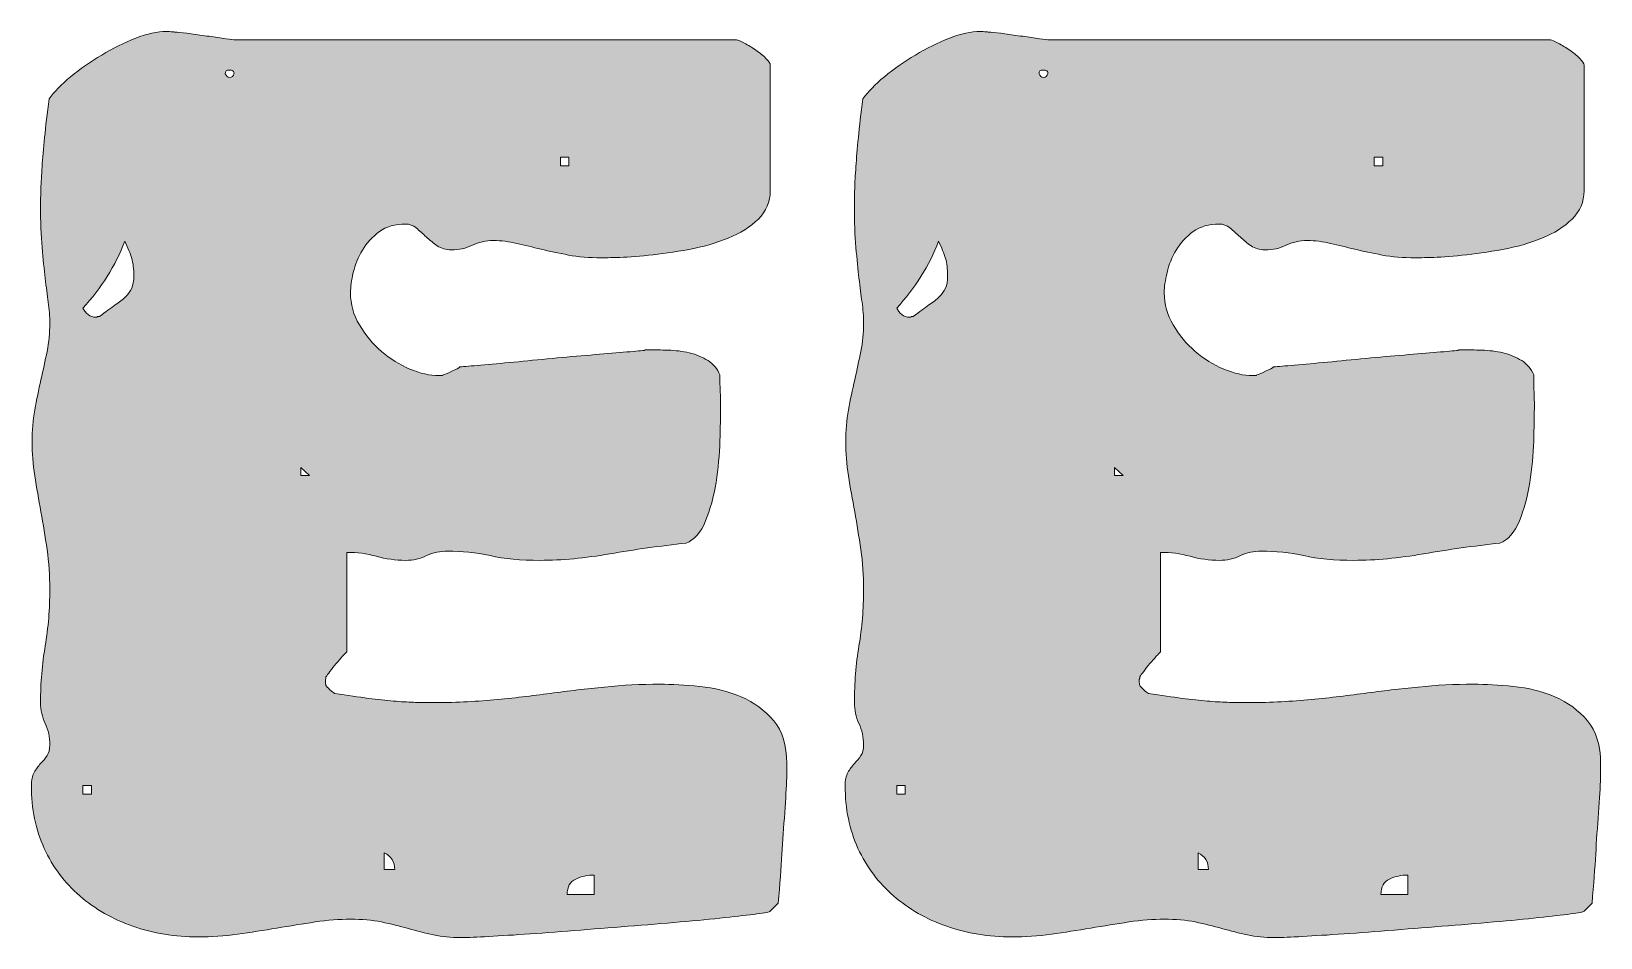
# Model space of a CAD drawing. Header units: inches. Extents: x 211 to 865, y -923 to -143.
# Drawn here: x 678.7 to 802.2, y -622.3 to -551 of the extents above; entities that cross this region are included whole.
import ezdxf

# ---------------------------------------------------------------- set-up
doc = ezdxf.new("R2010")
doc.units = ezdxf.units.IN
doc.header["$MEASUREMENT"] = 0
doc.layers.add('Layer 1', color=7, linetype='Continuous')

# ---------------------------------------------------------------- blocks, each defined once
blk = doc.blocks.new('block 5')
at = {"layer": 'Layer 1', "true_color": 0x040404}
h = blk.add_hatch(color=18, dxfattribs=at)
h.dxf.hatch_style = 2
edge = h.paths.add_edge_path()
edge.add_spline(control_points=[(680.14, -556.32), (680.53, -555.77), (681.09, -555.19), (681.83, -554.58), (682.57, -553.97), (683.38, -553.4), (684.27, -552.87), (685.15, -552.34), (686.05, -551.89), (686.95, -551.54), (687.85, -551.18), (688.65, -551.01), (689.36, -551.01), (689.43, -551.01), (689.55, -551.02), (689.73, -551.03), (689.9, -551.05), (690.01, -551.06), (690.04, -551.06), (690.23, -551.06), (690.55, -551.09), (690.98, -551.15), (691.42, -551.22), (691.87, -551.28), (692.36, -551.35), (692.84, -551.41), (693.3, -551.47), (693.73, -551.54), (694.17, -551.6), (694.48, -551.65), (694.67, -551.68), (694.67, -551.68), (734.22, -551.68), (734.22, -551.68), (734.35, -551.68), (734.56, -551.76), (734.85, -551.93), (735.14, -552.09), (735.44, -552.27), (735.74, -552.48), (736.05, -552.69), (736.32, -552.91), (736.54, -553.13), (736.77, -553.36), (736.88, -553.54), (736.88, -553.66), (736.88, -553.66), (736.88, -563.56), (736.88, -563.56), (736.88, -564.43), (736.57, -565.17), (735.94, -565.78), (735.31, -566.4), (734.52, -566.89), (733.57, -567.28), (732.62, -567.67), (731.58, -567.97), (730.46, -568.17), (729.33, -568.38), (728.28, -568.54), (727.29, -568.63), (726.31, -568.73), (725.48, -568.79), (724.78, -568.8), (724.09, -568.82), (723.7, -568.83), (723.6, -568.83), (722.64, -568.83), (721.76, -568.75), (720.99, -568.61), (720.22, -568.46), (719.5, -568.31), (718.84, -568.15), (718.18, -567.99), (717.55, -567.84), (716.94, -567.69), (716.32, -567.55), (715.71, -567.47), (715.1, -567.47), (714.49, -567.47), (713.93, -567.59), (713.44, -567.84), (712.94, -568.08), (712.38, -568.2), (711.77, -568.2), (711.35, -568.2), (710.99, -568.09), (710.68, -567.88), (710.38, -567.68), (710.09, -567.44), (709.81, -567.18), (709.54, -566.93), (709.27, -566.69), (709.02, -566.48), (708.76, -566.27), (708.48, -566.17), (708.2, -566.17), (707.36, -566.17), (706.67, -566.37), (706.12, -566.77), (705.57, -567.18), (705.13, -567.66), (704.79, -568.22), (704.45, -568.79), (704.21, -569.37), (704.07, -569.99), (703.92, -570.6), (703.85, -571.13), (703.85, -571.58), (703.85, -572.48), (704.08, -573.33), (704.55, -574.11), (705.02, -574.9), (705.6, -575.6), (706.29, -576.19), (706.98, -576.79), (707.73, -577.25), (708.53, -577.59), (709.34, -577.93), (710.09, -578.1), (710.8, -578.1), (710.87, -578.1), (710.94, -578.1), (711.02, -578.1), (711.1, -578.1), (711.14, -578.08), (711.14, -578.05), (711.24, -578.02), (711.46, -577.92), (711.82, -577.76), (712.17, -577.6), (712.38, -577.49), (712.45, -577.42), (712.8, -577.39), (713.35, -577.34), (714.11, -577.28), (714.87, -577.21), (715.73, -577.13), (716.7, -577.04), (717.66, -576.94), (718.67, -576.84), (719.71, -576.75), (720.76, -576.65), (721.76, -576.56), (722.73, -576.48), (723.7, -576.4), (724.56, -576.33), (725.31, -576.26), (726.07, -576.2), (726.63, -576.15), (726.98, -576.12), (726.98, -576.09), (727.02, -576.07), (727.1, -576.07), (727.18, -576.07), (727.25, -576.07), (727.32, -576.07), (727.77, -576.07), (728.28, -576.08), (728.84, -576.1), (729.4, -576.11), (729.96, -576.18), (730.51, -576.31), (731.05, -576.44), (731.54, -576.64), (731.98, -576.92), (732.41, -577.19), (732.73, -577.57), (732.92, -578.05), (732.92, -578.15), (732.92, -578.32), (732.92, -578.58), (732.92, -578.84), (732.93, -579.11), (732.94, -579.4), (732.96, -579.69), (732.97, -579.96), (732.97, -580.2), (732.97, -580.44), (732.97, -580.61), (732.97, -580.71), (732.97, -581.32), (732.95, -582.16), (732.92, -583.24), (732.89, -584.32), (732.78, -585.41), (732.61, -586.52), (732.43, -587.64), (732.15, -588.64), (731.79, -589.54), (731.41, -590.45), (730.91, -591.03), (730.26, -591.28), (728.2, -591.51), (726.2, -591.79), (724.25, -592.13), (722.3, -592.46), (720.48, -592.64), (718.77, -592.64), (717.26, -592.64), (715.95, -592.51), (714.84, -592.27), (713.72, -592.03), (712.61, -591.91), (711.48, -591.91), (710.9, -591.91), (710.35, -592.03), (709.84, -592.27), (709.32, -592.51), (708.77, -592.64), (708.2, -592.64), (707.39, -592.64), (706.62, -592.53), (705.88, -592.32), (705.14, -592.11), (704.36, -592.01), (703.56, -592.01), (703.56, -592.01), (703.56, -599.83), (703.56, -599.83), (703.5, -599.89), (703.38, -600.01), (703.22, -600.19), (703.06, -600.37), (702.89, -600.56), (702.72, -600.77), (702.54, -600.98), (702.38, -601.18), (702.23, -601.38), (702.09, -601.57), (701.98, -601.71), (701.92, -601.81), (701.92, -601.81), (701.92, -601.95), (701.92, -601.95), (701.89, -601.99), (701.87, -602.05), (701.87, -602.15), (701.87, -602.18), (701.88, -602.24), (701.89, -602.32), (701.91, -602.4), (701.92, -602.45), (701.92, -602.49), (701.95, -602.55), (702.05, -602.66), (702.23, -602.82), (702.41, -602.99), (702.53, -603.08), (702.6, -603.11), (703.62, -603.27), (704.51, -603.4), (705.25, -603.5), (705.99, -603.6), (706.65, -603.67), (707.23, -603.72), (707.81, -603.76), (708.33, -603.8), (708.8, -603.81), (709.27, -603.83), (709.74, -603.84), (710.22, -603.84), (711.96, -603.84), (713.6, -603.76), (715.12, -603.62), (716.65, -603.48), (718.13, -603.31), (719.57, -603.11), (721, -602.92), (722.43, -602.75), (723.84, -602.61), (725.26, -602.46), (726.71, -602.39), (728.19, -602.39), (729.12, -602.39), (730.17, -602.44), (731.33, -602.56), (732.49, -602.67), (733.57, -602.94), (734.59, -603.38), (735.6, -603.81), (736.45, -604.44), (737.15, -605.26), (737.84, -606.08), (738.18, -607.2), (738.18, -608.62), (738.18, -608.62), (738.18, -609.73), (738.18, -609.73), (738.15, -610.47), (738.09, -611.39), (738.02, -612.5), (737.93, -613.62), (737.86, -614.7), (737.8, -615.77), (737.73, -616.83), (737.64, -618.12), (737.51, -619.63), (737.51, -619.63), (736.88, -620.26), (736.88, -620.26), (736.82, -620.32), (736.46, -620.39), (735.82, -620.47), (735.17, -620.55), (734.34, -620.65), (733.31, -620.76), (732.28, -620.88), (731.1, -620.99), (729.78, -621.1), (728.46, -621.21), (727.09, -621.33), (725.68, -621.44), (724.26, -621.55), (722.85, -621.66), (721.45, -621.78), (720.05, -621.89), (718.75, -621.99), (717.54, -622.07), (716.33, -622.15), (715.29, -622.21), (714.4, -622.26), (713.51, -622.31), (712.88, -622.33), (712.49, -622.33), (711.75, -622.33), (711.05, -622.26), (710.39, -622.12), (709.73, -621.97), (709.06, -621.8), (708.39, -621.61), (707.71, -621.42), (707.01, -621.25), (706.29, -621.1), (705.56, -620.96), (704.75, -620.88), (703.85, -620.88), (702.98, -620.88), (702.05, -620.96), (701.07, -621.1), (700.09, -621.25), (699.09, -621.41), (698.06, -621.58), (697.02, -621.76), (695.99, -621.92), (694.96, -622.07), (693.93, -622.21), (692.9, -622.28), (691.87, -622.28), (690.04, -622.28), (688.32, -622), (686.73, -621.44), (685.14, -620.88), (683.74, -620.08), (682.55, -619.05), (681.36, -618.02), (680.43, -616.77), (679.75, -615.31), (679.08, -613.84), (678.74, -612.19), (678.74, -610.36), (678.74, -609.94), (678.81, -609.6), (678.96, -609.34), (679.1, -609.08), (679.27, -608.85), (679.46, -608.64), (679.66, -608.43), (679.83, -608.23), (679.97, -608.01), (680.12, -607.81), (680.19, -607.52), (680.19, -607.17), (680.19, -606.56), (680.07, -605.99), (679.83, -605.48), (679.58, -604.96), (679.46, -604.42), (679.46, -603.84), (679.46, -602.29), (679.58, -600.8), (679.83, -599.37), (680.07, -597.94), (680.19, -596.45), (680.19, -594.9), (680.19, -593.84), (680.12, -592.8), (679.97, -591.79), (679.83, -590.77), (679.66, -589.79), (679.49, -588.82), (679.31, -587.85), (679.15, -586.91), (679, -585.99), (678.86, -585.08), (678.79, -584.18), (678.79, -583.31), (678.79, -582.44), (678.86, -581.61), (679, -580.8), (679.15, -580), (679.31, -579.21), (679.49, -578.44), (679.66, -577.66), (679.83, -576.92), (679.97, -576.19), (680.12, -575.47), (680.19, -574.73), (680.19, -573.99), (680.19, -573.45), (680.15, -572.89), (680.07, -572.33), (679.99, -571.77), (679.9, -571.14), (679.83, -570.44), (679.75, -569.75), (679.66, -568.94), (679.58, -568.01), (679.5, -567.07), (679.46, -565.98), (679.46, -564.72), (679.46, -564.34), (679.47, -563.89), (679.49, -563.39), (679.5, -562.9), (679.54, -562.32), (679.58, -561.65), (679.63, -561), (679.7, -560.23), (679.78, -559.36), (679.86, -558.49), (679.98, -557.48), (680.14, -556.32)], knot_values=[0, 0, 0, 0, 1, 1, 1, 2, 2, 2, 3, 3, 3, 4, 4, 4, 5, 5, 5, 6, 6, 6, 7, 7, 7, 8, 8, 8, 9, 9, 9, 10, 10, 10, 11, 11, 11, 12, 12, 12, 13, 13, 13, 14, 14, 14, 15, 15, 15, 16, 16, 16, 17, 17, 17, 18, 18, 18, 19, 19, 19, 20, 20, 20, 21, 21, 21, 22, 22, 22, 23, 23, 23, 24, 24, 24, 25, 25, 25, 26, 26, 26, 27, 27, 27, 28, 28, 28, 29, 29, 29, 30, 30, 30, 31, 31, 31, 32, 32, 32, 33, 33, 33, 34, 34, 34, 35, 35, 35, 36, 36, 36, 37, 37, 37, 38, 38, 38, 39, 39, 39, 40, 40, 40, 41, 41, 41, 42, 42, 42, 43, 43, 43, 44, 44, 44, 45, 45, 45, 46, 46, 46, 47, 47, 47, 48, 48, 48, 49, 49, 49, 50, 50, 50, 51, 51, 51, 52, 52, 52, 53, 53, 53, 54, 54, 54, 55, 55, 55, 56, 56, 56, 57, 57, 57, 58, 58, 58, 59, 59, 59, 60, 60, 60, 61, 61, 61, 62, 62, 62, 63, 63, 63, 64, 64, 64, 65, 65, 65, 66, 66, 66, 67, 67, 67, 68, 68, 68, 69, 69, 69, 70, 70, 70, 71, 71, 71, 72, 72, 72, 73, 73, 73, 74, 74, 74, 75, 75, 75, 76, 76, 76, 77, 77, 77, 78, 78, 78, 79, 79, 79, 80, 80, 80, 81, 81, 81, 82, 82, 82, 83, 83, 83, 84, 84, 84, 85, 85, 85, 86, 86, 86, 87, 87, 87, 88, 88, 88, 89, 89, 89, 90, 90, 90, 91, 91, 91, 92, 92, 92, 93, 93, 93, 94, 94, 94, 95, 95, 95, 96, 96, 96, 97, 97, 97, 98, 98, 98, 99, 99, 99, 100, 100, 100, 101, 101, 101, 102, 102, 102, 103, 103, 103, 104, 104, 104, 105, 105, 105, 106, 106, 106, 107, 107, 107, 108, 108, 108, 109, 109, 109, 110, 110, 110, 111, 111, 111, 112, 112, 112, 113, 113, 113, 114, 114, 114, 115, 115, 115, 116, 116, 116, 117, 117, 117, 118, 118, 118, 119, 119, 119, 120, 120, 120, 121, 121, 121, 122, 122, 122, 123, 123, 123, 124, 124, 124, 125, 125, 125, 126, 126, 126, 127, 127, 127, 128, 128, 128, 129, 129, 129, 130, 130, 130, 131, 131, 131, 132, 132, 132, 133, 133, 133, 134, 134, 134, 135, 135, 135, 136, 136, 136, 137, 137, 137, 138, 138, 138, 139, 139, 139, 140, 140, 140, 141, 141, 141, 142, 142, 142, 143, 143, 143, 144, 144, 144, 144], degree=3, periodic=1)
edge = h.paths.add_edge_path()
edge.add_spline(control_points=[(682.8, -572.79), (682.89, -572.98), (683.03, -573.15), (683.21, -573.29), (683.38, -573.44), (683.58, -573.51), (683.81, -573.51), (683.87, -573.51), (683.92, -573.49), (683.95, -573.46), (683.95, -573.46), (684.1, -573.46), (684.1, -573.46), (684.58, -573.08), (684.99, -572.77), (685.33, -572.54), (685.67, -572.32), (685.94, -572.1), (686.15, -571.89), (686.36, -571.68), (686.52, -571.46), (686.63, -571.22), (686.75, -570.98), (686.8, -570.65), (686.8, -570.23), (686.8, -569.71), (686.75, -569.26), (686.63, -568.87), (686.52, -568.49), (686.34, -568.04), (686.08, -567.52), (685.72, -568.49), (685.27, -569.41), (684.7, -570.3), (684.14, -571.18), (683.5, -572.01), (682.8, -572.79)], knot_values=[0, 0, 0, 0, 1, 1, 1, 2, 2, 2, 3, 3, 3, 4, 4, 4, 5, 5, 5, 6, 6, 6, 7, 7, 7, 8, 8, 8, 9, 9, 9, 10, 10, 10, 11, 11, 11, 12, 12, 12, 12], degree=3, periodic=1)
h.paths.add_polyline_path([(682.8, -611.03), (683.47, -611.03), (683.47, -610.36), (682.8, -610.36)])
edge = h.paths.add_edge_path()
edge.add_spline(control_points=[(694.67, -554.34), (694.71, -554.24), (694.68, -554.17), (694.6, -554.12), (694.52, -554.07), (694.43, -554.05), (694.34, -554.05), (694.08, -554.05), (693.97, -554.15), (694, -554.34), (694.06, -554.53), (694.18, -554.63), (694.34, -554.63), (694.53, -554.63), (694.64, -554.53), (694.67, -554.34)], knot_values=[0, 0, 0, 0, 1, 1, 1, 2, 2, 2, 3, 3, 3, 4, 4, 4, 5, 5, 5, 5], degree=3, periodic=1)
h.paths.add_polyline_path([(699.94, -585.34), (699.94, -585.97), (700.61, -585.97)])
edge = h.paths.add_edge_path()
edge.add_spline(control_points=[(707.33, -616.97), (707.33, -616.36), (707.05, -615.93), (706.51, -615.67), (706.51, -615.67), (706.51, -616.97), (706.51, -616.97), (706.51, -616.97), (707.33, -616.97), (707.33, -616.97)], knot_values=[0, 0, 0, 0, 1, 1, 1, 2, 2, 2, 3, 3, 3, 3], degree=3, periodic=1)
h.paths.add_polyline_path([(720.36, -560.91), (720.36, -561.58), (721.04, -561.58), (721.04, -560.91)])
edge = h.paths.add_edge_path()
edge.add_spline(control_points=[(723.02, -618.95), (723.02, -618.95), (723.02, -617.41), (723.02, -617.41), (722.51, -617.41), (722.02, -617.51), (721.57, -617.72), (721.12, -617.93), (720.9, -618.34), (720.9, -618.95), (720.9, -618.95), (723.02, -618.95), (723.02, -618.95)], knot_values=[0, 0, 0, 0, 1, 1, 1, 2, 2, 2, 3, 3, 3, 4, 4, 4, 4], degree=3, periodic=1)
h = blk.add_hatch(color=18, dxfattribs=at)
h.dxf.hatch_style = 2
edge = h.paths.add_edge_path()
edge.add_spline(control_points=[(744.17, -556.32), (744.56, -555.77), (745.12, -555.19), (745.86, -554.58), (746.6, -553.97), (747.41, -553.4), (748.3, -552.87), (749.18, -552.34), (750.08, -551.89), (750.98, -551.54), (751.88, -551.18), (752.69, -551.01), (753.39, -551.01), (753.46, -551.01), (753.58, -551.02), (753.76, -551.03), (753.93, -551.05), (754.04, -551.06), (754.07, -551.06), (754.26, -551.06), (754.58, -551.09), (755.01, -551.15), (755.45, -551.22), (755.9, -551.28), (756.39, -551.35), (756.87, -551.41), (757.33, -551.47), (757.76, -551.54), (758.2, -551.6), (758.51, -551.65), (758.71, -551.68), (758.71, -551.68), (798.26, -551.68), (798.26, -551.68), (798.38, -551.68), (798.59, -551.76), (798.88, -551.93), (799.17, -552.09), (799.47, -552.27), (799.78, -552.48), (800.08, -552.69), (800.35, -552.91), (800.57, -553.13), (800.8, -553.36), (800.91, -553.54), (800.91, -553.66), (800.91, -553.66), (800.91, -563.56), (800.91, -563.56), (800.91, -564.43), (800.6, -565.17), (799.97, -565.78), (799.34, -566.4), (798.55, -566.89), (797.6, -567.28), (796.65, -567.67), (795.61, -567.97), (794.49, -568.17), (793.36, -568.38), (792.31, -568.54), (791.33, -568.63), (790.34, -568.73), (789.51, -568.79), (788.81, -568.8), (788.12, -568.82), (787.73, -568.83), (787.63, -568.83), (786.67, -568.83), (785.8, -568.75), (785.02, -568.61), (784.25, -568.46), (783.53, -568.31), (782.87, -568.15), (782.21, -567.99), (781.58, -567.84), (780.97, -567.69), (780.36, -567.55), (779.74, -567.47), (779.13, -567.47), (778.52, -567.47), (777.96, -567.59), (777.47, -567.84), (776.97, -568.08), (776.41, -568.2), (775.8, -568.2), (775.38, -568.2), (775.02, -568.09), (774.71, -567.88), (774.41, -567.68), (774.12, -567.44), (773.84, -567.18), (773.57, -566.93), (773.31, -566.69), (773.05, -566.48), (772.79, -566.27), (772.52, -566.17), (772.23, -566.17), (771.39, -566.17), (770.7, -566.37), (770.15, -566.77), (769.6, -567.18), (769.16, -567.66), (768.82, -568.22), (768.48, -568.79), (768.24, -569.37), (768.1, -569.99), (767.95, -570.6), (767.88, -571.13), (767.88, -571.58), (767.88, -572.48), (768.11, -573.33), (768.58, -574.11), (769.05, -574.9), (769.63, -575.6), (770.32, -576.19), (771.01, -576.79), (771.76, -577.25), (772.56, -577.59), (773.37, -577.93), (774.13, -578.1), (774.83, -578.1), (774.9, -578.1), (774.97, -578.1), (775.05, -578.1), (775.13, -578.1), (775.17, -578.08), (775.17, -578.05), (775.27, -578.02), (775.49, -577.92), (775.85, -577.76), (776.2, -577.6), (776.41, -577.49), (776.48, -577.42), (776.83, -577.39), (777.38, -577.34), (778.14, -577.28), (778.9, -577.21), (779.76, -577.13), (780.73, -577.04), (781.69, -576.94), (782.7, -576.84), (783.74, -576.75), (784.79, -576.65), (785.8, -576.56), (786.76, -576.48), (787.73, -576.4), (788.59, -576.33), (789.34, -576.26), (790.1, -576.2), (790.66, -576.15), (791.01, -576.12), (791.01, -576.09), (791.05, -576.07), (791.13, -576.07), (791.21, -576.07), (791.28, -576.07), (791.35, -576.07), (791.8, -576.07), (792.31, -576.08), (792.87, -576.1), (793.43, -576.11), (793.99, -576.18), (794.54, -576.31), (795.08, -576.44), (795.57, -576.64), (796.01, -576.92), (796.44, -577.19), (796.76, -577.57), (796.95, -578.05), (796.95, -578.15), (796.95, -578.32), (796.95, -578.58), (796.95, -578.84), (796.96, -579.11), (796.98, -579.4), (796.99, -579.69), (797, -579.96), (797, -580.2), (797, -580.44), (797, -580.61), (797, -580.71), (797, -581.32), (796.98, -582.16), (796.95, -583.24), (796.92, -584.32), (796.81, -585.41), (796.64, -586.52), (796.46, -587.64), (796.19, -588.64), (795.82, -589.54), (795.45, -590.45), (794.94, -591.03), (794.29, -591.28), (792.23, -591.51), (790.23, -591.79), (788.28, -592.13), (786.33, -592.46), (784.51, -592.64), (782.8, -592.64), (781.29, -592.64), (779.98, -592.51), (778.87, -592.27), (777.76, -592.03), (776.64, -591.91), (775.51, -591.91), (774.93, -591.91), (774.38, -592.03), (773.87, -592.27), (773.35, -592.51), (772.81, -592.64), (772.23, -592.64), (771.42, -592.64), (770.65, -592.53), (769.91, -592.32), (769.17, -592.11), (768.4, -592.01), (767.59, -592.01), (767.59, -592.01), (767.59, -599.83), (767.59, -599.83), (767.53, -599.89), (767.41, -600.01), (767.25, -600.19), (767.09, -600.37), (766.92, -600.56), (766.75, -600.77), (766.57, -600.98), (766.41, -601.18), (766.26, -601.38), (766.12, -601.57), (766.01, -601.71), (765.95, -601.81), (765.95, -601.81), (765.95, -601.95), (765.95, -601.95), (765.92, -601.99), (765.9, -602.05), (765.9, -602.15), (765.9, -602.18), (765.91, -602.24), (765.93, -602.32), (765.94, -602.4), (765.95, -602.45), (765.95, -602.49), (765.98, -602.55), (766.09, -602.66), (766.26, -602.82), (766.44, -602.99), (766.56, -603.08), (766.63, -603.11), (767.66, -603.27), (768.54, -603.4), (769.28, -603.5), (770.02, -603.6), (770.68, -603.67), (771.26, -603.72), (771.84, -603.76), (772.36, -603.8), (772.83, -603.81), (773.3, -603.83), (773.77, -603.84), (774.25, -603.84), (775.99, -603.84), (777.63, -603.76), (779.16, -603.62), (780.68, -603.48), (782.17, -603.31), (783.6, -603.11), (785.03, -602.92), (786.46, -602.75), (787.87, -602.61), (789.29, -602.46), (790.74, -602.39), (792.22, -602.39), (793.15, -602.39), (794.2, -602.44), (795.36, -602.56), (796.52, -602.67), (797.6, -602.94), (798.62, -603.38), (799.63, -603.81), (800.48, -604.44), (801.18, -605.26), (801.87, -606.08), (802.21, -607.2), (802.21, -608.62), (802.21, -608.62), (802.21, -609.73), (802.21, -609.73), (802.18, -610.47), (802.13, -611.39), (802.05, -612.5), (801.96, -613.62), (801.89, -614.7), (801.83, -615.77), (801.76, -616.83), (801.67, -618.12), (801.54, -619.63), (801.54, -619.63), (800.91, -620.26), (800.91, -620.26), (800.85, -620.32), (800.49, -620.39), (799.85, -620.47), (799.2, -620.55), (798.37, -620.65), (797.34, -620.76), (796.31, -620.88), (795.13, -620.99), (793.81, -621.1), (792.49, -621.21), (791.12, -621.33), (789.71, -621.44), (788.29, -621.55), (786.88, -621.66), (785.48, -621.78), (784.08, -621.89), (782.78, -621.99), (781.57, -622.07), (780.36, -622.15), (779.32, -622.21), (778.43, -622.26), (777.55, -622.31), (776.91, -622.33), (776.52, -622.33), (775.78, -622.33), (775.08, -622.26), (774.42, -622.12), (773.76, -621.97), (773.1, -621.8), (772.42, -621.61), (771.74, -621.42), (771.04, -621.25), (770.32, -621.1), (769.59, -620.96), (768.78, -620.88), (767.88, -620.88), (767.01, -620.88), (766.09, -620.96), (765.1, -621.1), (764.12, -621.25), (763.12, -621.41), (762.09, -621.58), (761.05, -621.76), (760.03, -621.92), (759, -622.07), (757.96, -622.21), (756.93, -622.28), (755.9, -622.28), (754.07, -622.28), (752.36, -622), (750.76, -621.44), (749.17, -620.88), (747.77, -620.08), (746.58, -619.05), (745.39, -618.02), (744.46, -616.77), (743.78, -615.31), (743.11, -613.84), (742.77, -612.19), (742.77, -610.36), (742.77, -609.94), (742.84, -609.6), (742.99, -609.34), (743.13, -609.08), (743.3, -608.85), (743.5, -608.64), (743.69, -608.43), (743.86, -608.23), (744, -608.01), (744.15, -607.81), (744.22, -607.52), (744.22, -607.17), (744.22, -606.56), (744.1, -605.99), (743.86, -605.48), (743.62, -604.96), (743.5, -604.42), (743.5, -603.84), (743.5, -602.29), (743.62, -600.8), (743.86, -599.37), (744.1, -597.94), (744.22, -596.45), (744.22, -594.9), (744.22, -593.84), (744.15, -592.8), (744, -591.79), (743.86, -590.77), (743.7, -589.79), (743.52, -588.82), (743.34, -587.85), (743.18, -586.91), (743.03, -585.99), (742.89, -585.08), (742.82, -584.18), (742.82, -583.31), (742.82, -582.44), (742.89, -581.61), (743.03, -580.8), (743.18, -580), (743.34, -579.21), (743.52, -578.44), (743.7, -577.66), (743.86, -576.92), (744, -576.19), (744.15, -575.47), (744.22, -574.73), (744.22, -573.99), (744.22, -573.45), (744.18, -572.89), (744.1, -572.33), (744.02, -571.77), (743.94, -571.14), (743.86, -570.44), (743.78, -569.75), (743.7, -568.94), (743.62, -568.01), (743.53, -567.07), (743.5, -565.98), (743.5, -564.72), (743.5, -564.34), (743.5, -563.89), (743.52, -563.39), (743.53, -562.9), (743.57, -562.32), (743.62, -561.65), (743.66, -561), (743.73, -560.23), (743.81, -559.36), (743.89, -558.49), (744.01, -557.48), (744.17, -556.32)], knot_values=[0, 0, 0, 0, 1, 1, 1, 2, 2, 2, 3, 3, 3, 4, 4, 4, 5, 5, 5, 6, 6, 6, 7, 7, 7, 8, 8, 8, 9, 9, 9, 10, 10, 10, 11, 11, 11, 12, 12, 12, 13, 13, 13, 14, 14, 14, 15, 15, 15, 16, 16, 16, 17, 17, 17, 18, 18, 18, 19, 19, 19, 20, 20, 20, 21, 21, 21, 22, 22, 22, 23, 23, 23, 24, 24, 24, 25, 25, 25, 26, 26, 26, 27, 27, 27, 28, 28, 28, 29, 29, 29, 30, 30, 30, 31, 31, 31, 32, 32, 32, 33, 33, 33, 34, 34, 34, 35, 35, 35, 36, 36, 36, 37, 37, 37, 38, 38, 38, 39, 39, 39, 40, 40, 40, 41, 41, 41, 42, 42, 42, 43, 43, 43, 44, 44, 44, 45, 45, 45, 46, 46, 46, 47, 47, 47, 48, 48, 48, 49, 49, 49, 50, 50, 50, 51, 51, 51, 52, 52, 52, 53, 53, 53, 54, 54, 54, 55, 55, 55, 56, 56, 56, 57, 57, 57, 58, 58, 58, 59, 59, 59, 60, 60, 60, 61, 61, 61, 62, 62, 62, 63, 63, 63, 64, 64, 64, 65, 65, 65, 66, 66, 66, 67, 67, 67, 68, 68, 68, 69, 69, 69, 70, 70, 70, 71, 71, 71, 72, 72, 72, 73, 73, 73, 74, 74, 74, 75, 75, 75, 76, 76, 76, 77, 77, 77, 78, 78, 78, 79, 79, 79, 80, 80, 80, 81, 81, 81, 82, 82, 82, 83, 83, 83, 84, 84, 84, 85, 85, 85, 86, 86, 86, 87, 87, 87, 88, 88, 88, 89, 89, 89, 90, 90, 90, 91, 91, 91, 92, 92, 92, 93, 93, 93, 94, 94, 94, 95, 95, 95, 96, 96, 96, 97, 97, 97, 98, 98, 98, 99, 99, 99, 100, 100, 100, 101, 101, 101, 102, 102, 102, 103, 103, 103, 104, 104, 104, 105, 105, 105, 106, 106, 106, 107, 107, 107, 108, 108, 108, 109, 109, 109, 110, 110, 110, 111, 111, 111, 112, 112, 112, 113, 113, 113, 114, 114, 114, 115, 115, 115, 116, 116, 116, 117, 117, 117, 118, 118, 118, 119, 119, 119, 120, 120, 120, 121, 121, 121, 122, 122, 122, 123, 123, 123, 124, 124, 124, 125, 125, 125, 126, 126, 126, 127, 127, 127, 128, 128, 128, 129, 129, 129, 130, 130, 130, 131, 131, 131, 132, 132, 132, 133, 133, 133, 134, 134, 134, 135, 135, 135, 136, 136, 136, 137, 137, 137, 138, 138, 138, 139, 139, 139, 140, 140, 140, 141, 141, 141, 142, 142, 142, 143, 143, 143, 144, 144, 144, 144], degree=3, periodic=1)
edge = h.paths.add_edge_path()
edge.add_spline(control_points=[(746.83, -572.79), (746.92, -572.98), (747.06, -573.15), (747.24, -573.29), (747.41, -573.44), (747.62, -573.51), (747.84, -573.51), (747.9, -573.51), (747.95, -573.49), (747.98, -573.46), (747.98, -573.46), (748.13, -573.46), (748.13, -573.46), (748.61, -573.08), (749.02, -572.77), (749.36, -572.54), (749.7, -572.32), (749.97, -572.1), (750.18, -571.89), (750.39, -571.68), (750.55, -571.46), (750.67, -571.22), (750.78, -570.98), (750.83, -570.65), (750.83, -570.23), (750.83, -569.71), (750.78, -569.26), (750.67, -568.87), (750.55, -568.49), (750.37, -568.04), (750.11, -567.52), (749.76, -568.49), (749.3, -569.41), (748.73, -570.3), (748.17, -571.18), (747.53, -572.01), (746.83, -572.79)], knot_values=[0, 0, 0, 0, 1, 1, 1, 2, 2, 2, 3, 3, 3, 4, 4, 4, 5, 5, 5, 6, 6, 6, 7, 7, 7, 8, 8, 8, 9, 9, 9, 10, 10, 10, 11, 11, 11, 12, 12, 12, 12], degree=3, periodic=1)
h.paths.add_polyline_path([(746.83, -611.03), (747.5, -611.03), (747.5, -610.36), (746.83, -610.36)])
edge = h.paths.add_edge_path()
edge.add_spline(control_points=[(758.71, -554.34), (758.74, -554.24), (758.71, -554.17), (758.63, -554.12), (758.55, -554.07), (758.46, -554.05), (758.37, -554.05), (758.11, -554.05), (758, -554.15), (758.03, -554.34), (758.09, -554.53), (758.21, -554.63), (758.37, -554.63), (758.56, -554.63), (758.67, -554.53), (758.71, -554.34)], knot_values=[0, 0, 0, 0, 1, 1, 1, 2, 2, 2, 3, 3, 3, 4, 4, 4, 5, 5, 5, 5], degree=3, periodic=1)
h.paths.add_polyline_path([(763.97, -585.34), (763.97, -585.97), (764.65, -585.97)])
edge = h.paths.add_edge_path()
edge.add_spline(control_points=[(771.36, -616.97), (771.36, -616.36), (771.08, -615.93), (770.54, -615.67), (770.54, -615.67), (770.54, -616.97), (770.54, -616.97), (770.54, -616.97), (771.36, -616.97), (771.36, -616.97)], knot_values=[0, 0, 0, 0, 1, 1, 1, 2, 2, 2, 3, 3, 3, 3], degree=3, periodic=1)
h.paths.add_polyline_path([(784.4, -560.91), (784.4, -561.58), (785.07, -561.58), (785.07, -560.91)])
edge = h.paths.add_edge_path()
edge.add_spline(control_points=[(787.05, -618.95), (787.05, -618.95), (787.05, -617.41), (787.05, -617.41), (786.54, -617.41), (786.05, -617.51), (785.6, -617.72), (785.15, -617.93), (784.93, -618.34), (784.93, -618.95), (784.93, -618.95), (787.05, -618.95), (787.05, -618.95)], knot_values=[0, 0, 0, 0, 1, 1, 1, 2, 2, 2, 3, 3, 3, 4, 4, 4, 4], degree=3, periodic=1)
at = {"layer": 'Layer 1', "lineweight": 0}
for points in [[(720.36, -560.91), (720.36, -561.58), (721.04, -561.58), (721.04, -560.91), (720.36, -560.91)], [(784.4, -560.91), (784.4, -561.58), (785.07, -561.58), (785.07, -560.91), (784.4, -560.91)], [(699.94, -585.34), (699.94, -585.97), (700.61, -585.97), (699.94, -585.34)], [(763.97, -585.34), (763.97, -585.97), (764.65, -585.97), (763.97, -585.34)], [(682.8, -611.03), (683.47, -611.03), (683.47, -610.36), (682.8, -610.36), (682.8, -611.03)], [(746.83, -611.03), (747.5, -611.03), (747.5, -610.36), (746.83, -610.36), (746.83, -611.03)]]:
    blk.add_lwpolyline(points, dxfattribs=at)
for points, knots in [([(680.14, -556.32), (680.53, -555.77), (681.09, -555.19), (681.83, -554.58), (682.57, -553.97), (683.38, -553.4), (684.27, -552.87), (685.15, -552.34), (686.05, -551.89), (686.95, -551.54), (687.85, -551.18), (688.65, -551.01), (689.36, -551.01), (689.43, -551.01), (689.55, -551.02), (689.73, -551.03), (689.9, -551.05), (690.01, -551.06), (690.04, -551.06), (690.23, -551.06), (690.55, -551.09), (690.98, -551.15), (691.42, -551.22), (691.87, -551.28), (692.36, -551.35), (692.84, -551.41), (693.3, -551.47), (693.73, -551.54), (694.17, -551.6), (694.48, -551.65), (694.67, -551.68), (694.67, -551.68), (734.22, -551.68), (734.22, -551.68), (734.35, -551.68), (734.56, -551.76), (734.85, -551.93), (735.14, -552.09), (735.44, -552.27), (735.74, -552.48), (736.05, -552.69), (736.32, -552.91), (736.54, -553.13), (736.77, -553.36), (736.88, -553.54), (736.88, -553.66), (736.88, -553.66), (736.88, -563.56), (736.88, -563.56), (736.88, -564.43), (736.57, -565.17), (735.94, -565.78), (735.31, -566.4), (734.52, -566.89), (733.57, -567.28), (732.62, -567.67), (731.58, -567.97), (730.46, -568.17), (729.33, -568.38), (728.28, -568.54), (727.29, -568.63), (726.31, -568.73), (725.48, -568.79), (724.78, -568.8), (724.09, -568.82), (723.7, -568.83), (723.6, -568.83), (722.64, -568.83), (721.76, -568.75), (720.99, -568.61), (720.22, -568.46), (719.5, -568.31), (718.84, -568.15), (718.18, -567.99), (717.55, -567.84), (716.94, -567.69), (716.32, -567.55), (715.71, -567.47), (715.1, -567.47), (714.49, -567.47), (713.93, -567.59), (713.44, -567.84), (712.94, -568.08), (712.38, -568.2), (711.77, -568.2), (711.35, -568.2), (710.99, -568.09), (710.68, -567.88), (710.38, -567.68), (710.09, -567.44), (709.81, -567.18), (709.54, -566.93), (709.27, -566.69), (709.02, -566.48), (708.76, -566.27), (708.48, -566.17), (708.2, -566.17), (707.36, -566.17), (706.67, -566.37), (706.12, -566.77), (705.57, -567.18), (705.13, -567.66), (704.79, -568.22), (704.45, -568.79), (704.21, -569.37), (704.07, -569.99), (703.92, -570.6), (703.85, -571.13), (703.85, -571.58), (703.85, -572.48), (704.08, -573.33), (704.55, -574.11), (705.02, -574.9), (705.6, -575.6), (706.29, -576.19), (706.98, -576.79), (707.73, -577.25), (708.53, -577.59), (709.34, -577.93), (710.09, -578.1), (710.8, -578.1), (710.87, -578.1), (710.94, -578.1), (711.02, -578.1), (711.1, -578.1), (711.14, -578.08), (711.14, -578.05), (711.24, -578.02), (711.46, -577.92), (711.82, -577.76), (712.17, -577.6), (712.38, -577.49), (712.45, -577.42), (712.8, -577.39), (713.35, -577.34), (714.11, -577.28), (714.87, -577.21), (715.73, -577.13), (716.7, -577.04), (717.66, -576.94), (718.67, -576.84), (719.71, -576.75), (720.76, -576.65), (721.76, -576.56), (722.73, -576.48), (723.7, -576.4), (724.56, -576.33), (725.31, -576.26), (726.07, -576.2), (726.63, -576.15), (726.98, -576.12), (726.98, -576.09), (727.02, -576.07), (727.1, -576.07), (727.18, -576.07), (727.25, -576.07), (727.32, -576.07), (727.77, -576.07), (728.28, -576.08), (728.84, -576.1), (729.4, -576.11), (729.96, -576.18), (730.51, -576.31), (731.05, -576.44), (731.54, -576.64), (731.98, -576.92), (732.41, -577.19), (732.73, -577.57), (732.92, -578.05), (732.92, -578.15), (732.92, -578.32), (732.92, -578.58), (732.92, -578.84), (732.93, -579.11), (732.94, -579.4), (732.96, -579.69), (732.97, -579.96), (732.97, -580.2), (732.97, -580.44), (732.97, -580.61), (732.97, -580.71), (732.97, -581.32), (732.95, -582.16), (732.92, -583.24), (732.89, -584.32), (732.78, -585.41), (732.61, -586.52), (732.43, -587.64), (732.15, -588.64), (731.79, -589.54), (731.41, -590.45), (730.91, -591.03), (730.26, -591.28), (728.2, -591.51), (726.2, -591.79), (724.25, -592.13), (722.3, -592.46), (720.48, -592.64), (718.77, -592.64), (717.26, -592.64), (715.95, -592.51), (714.84, -592.27), (713.72, -592.03), (712.61, -591.91), (711.48, -591.91), (710.9, -591.91), (710.35, -592.03), (709.84, -592.27), (709.32, -592.51), (708.77, -592.64), (708.2, -592.64), (707.39, -592.64), (706.62, -592.53), (705.88, -592.32), (705.14, -592.11), (704.36, -592.01), (703.56, -592.01), (703.56, -592.01), (703.56, -599.83), (703.56, -599.83), (703.5, -599.89), (703.38, -600.01), (703.22, -600.19), (703.06, -600.37), (702.89, -600.56), (702.72, -600.77), (702.54, -600.98), (702.38, -601.18), (702.23, -601.38), (702.09, -601.57), (701.98, -601.71), (701.92, -601.81), (701.92, -601.81), (701.92, -601.95), (701.92, -601.95), (701.89, -601.99), (701.87, -602.05), (701.87, -602.15), (701.87, -602.18), (701.88, -602.24), (701.89, -602.32), (701.91, -602.4), (701.92, -602.45), (701.92, -602.49), (701.95, -602.55), (702.05, -602.66), (702.23, -602.82), (702.41, -602.99), (702.53, -603.08), (702.6, -603.11), (703.62, -603.27), (704.51, -603.4), (705.25, -603.5), (705.99, -603.6), (706.65, -603.67), (707.23, -603.72), (707.81, -603.76), (708.33, -603.8), (708.8, -603.81), (709.27, -603.83), (709.74, -603.84), (710.22, -603.84), (711.96, -603.84), (713.6, -603.76), (715.12, -603.62), (716.65, -603.48), (718.13, -603.31), (719.57, -603.11), (721, -602.92), (722.43, -602.75), (723.84, -602.61), (725.26, -602.46), (726.71, -602.39), (728.19, -602.39), (729.12, -602.39), (730.17, -602.44), (731.33, -602.56), (732.49, -602.67), (733.57, -602.94), (734.59, -603.38), (735.6, -603.81), (736.45, -604.44), (737.15, -605.26), (737.84, -606.08), (738.18, -607.2), (738.18, -608.62), (738.18, -608.62), (738.18, -609.73), (738.18, -609.73), (738.15, -610.47), (738.09, -611.39), (738.02, -612.5), (737.93, -613.62), (737.86, -614.7), (737.8, -615.77), (737.73, -616.83), (737.64, -618.12), (737.51, -619.63), (737.51, -619.63), (736.88, -620.26), (736.88, -620.26), (736.82, -620.32), (736.46, -620.39), (735.82, -620.47), (735.17, -620.55), (734.34, -620.65), (733.31, -620.76), (732.28, -620.88), (731.1, -620.99), (729.78, -621.1), (728.46, -621.21), (727.09, -621.33), (725.68, -621.44), (724.26, -621.55), (722.85, -621.66), (721.45, -621.78), (720.05, -621.89), (718.75, -621.99), (717.54, -622.07), (716.33, -622.15), (715.29, -622.21), (714.4, -622.26), (713.51, -622.31), (712.88, -622.33), (712.49, -622.33), (711.75, -622.33), (711.05, -622.26), (710.39, -622.12), (709.73, -621.97), (709.06, -621.8), (708.39, -621.61), (707.71, -621.42), (707.01, -621.25), (706.29, -621.1), (705.56, -620.96), (704.75, -620.88), (703.85, -620.88), (702.98, -620.88), (702.05, -620.96), (701.07, -621.1), (700.09, -621.25), (699.09, -621.41), (698.06, -621.58), (697.02, -621.76), (695.99, -621.92), (694.96, -622.07), (693.93, -622.21), (692.9, -622.28), (691.87, -622.28), (690.04, -622.28), (688.32, -622), (686.73, -621.44), (685.14, -620.88), (683.74, -620.08), (682.55, -619.05), (681.36, -618.02), (680.43, -616.77), (679.75, -615.31), (679.08, -613.84), (678.74, -612.19), (678.74, -610.36), (678.74, -609.94), (678.81, -609.6), (678.96, -609.34), (679.1, -609.08), (679.27, -608.85), (679.46, -608.64), (679.66, -608.43), (679.83, -608.23), (679.97, -608.01), (680.12, -607.81), (680.19, -607.52), (680.19, -607.17), (680.19, -606.56), (680.07, -605.99), (679.83, -605.48), (679.58, -604.96), (679.46, -604.42), (679.46, -603.84), (679.46, -602.29), (679.58, -600.8), (679.83, -599.37), (680.07, -597.94), (680.19, -596.45), (680.19, -594.9), (680.19, -593.84), (680.12, -592.8), (679.97, -591.79), (679.83, -590.77), (679.66, -589.79), (679.49, -588.82), (679.31, -587.85), (679.15, -586.91), (679, -585.99), (678.86, -585.08), (678.79, -584.18), (678.79, -583.31), (678.79, -582.44), (678.86, -581.61), (679, -580.8), (679.15, -580), (679.31, -579.21), (679.49, -578.44), (679.66, -577.66), (679.83, -576.92), (679.97, -576.19), (680.12, -575.47), (680.19, -574.73), (680.19, -573.99), (680.19, -573.45), (680.15, -572.89), (680.07, -572.33), (679.99, -571.77), (679.9, -571.14), (679.83, -570.44), (679.75, -569.75), (679.66, -568.94), (679.58, -568.01), (679.5, -567.07), (679.46, -565.98), (679.46, -564.72), (679.46, -564.34), (679.47, -563.89), (679.49, -563.39), (679.5, -562.9), (679.54, -562.32), (679.58, -561.65), (679.63, -561), (679.7, -560.23), (679.78, -559.36), (679.86, -558.49), (679.98, -557.48), (680.14, -556.32)], [0, 0, 0, 0, 1, 1, 1, 2, 2, 2, 3, 3, 3, 4, 4, 4, 5, 5, 5, 6, 6, 6, 7, 7, 7, 8, 8, 8, 9, 9, 9, 10, 10, 10, 11, 11, 11, 12, 12, 12, 13, 13, 13, 14, 14, 14, 15, 15, 15, 16, 16, 16, 17, 17, 17, 18, 18, 18, 19, 19, 19, 20, 20, 20, 21, 21, 21, 22, 22, 22, 23, 23, 23, 24, 24, 24, 25, 25, 25, 26, 26, 26, 27, 27, 27, 28, 28, 28, 29, 29, 29, 30, 30, 30, 31, 31, 31, 32, 32, 32, 33, 33, 33, 34, 34, 34, 35, 35, 35, 36, 36, 36, 37, 37, 37, 38, 38, 38, 39, 39, 39, 40, 40, 40, 41, 41, 41, 42, 42, 42, 43, 43, 43, 44, 44, 44, 45, 45, 45, 46, 46, 46, 47, 47, 47, 48, 48, 48, 49, 49, 49, 50, 50, 50, 51, 51, 51, 52, 52, 52, 53, 53, 53, 54, 54, 54, 55, 55, 55, 56, 56, 56, 57, 57, 57, 58, 58, 58, 59, 59, 59, 60, 60, 60, 61, 61, 61, 62, 62, 62, 63, 63, 63, 64, 64, 64, 65, 65, 65, 66, 66, 66, 67, 67, 67, 68, 68, 68, 69, 69, 69, 70, 70, 70, 71, 71, 71, 72, 72, 72, 73, 73, 73, 74, 74, 74, 75, 75, 75, 76, 76, 76, 77, 77, 77, 78, 78, 78, 79, 79, 79, 80, 80, 80, 81, 81, 81, 82, 82, 82, 83, 83, 83, 84, 84, 84, 85, 85, 85, 86, 86, 86, 87, 87, 87, 88, 88, 88, 89, 89, 89, 90, 90, 90, 91, 91, 91, 92, 92, 92, 93, 93, 93, 94, 94, 94, 95, 95, 95, 96, 96, 96, 97, 97, 97, 98, 98, 98, 99, 99, 99, 100, 100, 100, 101, 101, 101, 102, 102, 102, 103, 103, 103, 104, 104, 104, 105, 105, 105, 106, 106, 106, 107, 107, 107, 108, 108, 108, 109, 109, 109, 110, 110, 110, 111, 111, 111, 112, 112, 112, 113, 113, 113, 114, 114, 114, 115, 115, 115, 116, 116, 116, 117, 117, 117, 118, 118, 118, 119, 119, 119, 120, 120, 120, 121, 121, 121, 122, 122, 122, 123, 123, 123, 124, 124, 124, 125, 125, 125, 126, 126, 126, 127, 127, 127, 128, 128, 128, 129, 129, 129, 130, 130, 130, 131, 131, 131, 132, 132, 132, 133, 133, 133, 134, 134, 134, 135, 135, 135, 136, 136, 136, 137, 137, 137, 138, 138, 138, 139, 139, 139, 140, 140, 140, 141, 141, 141, 142, 142, 142, 143, 143, 143, 144, 144, 144, 144]), ([(744.17, -556.32), (744.56, -555.77), (745.12, -555.19), (745.86, -554.58), (746.6, -553.97), (747.41, -553.4), (748.3, -552.87), (749.18, -552.34), (750.08, -551.89), (750.98, -551.54), (751.88, -551.18), (752.69, -551.01), (753.39, -551.01), (753.46, -551.01), (753.58, -551.02), (753.76, -551.03), (753.93, -551.05), (754.04, -551.06), (754.07, -551.06), (754.26, -551.06), (754.58, -551.09), (755.01, -551.15), (755.45, -551.22), (755.9, -551.28), (756.39, -551.35), (756.87, -551.41), (757.33, -551.47), (757.76, -551.54), (758.2, -551.6), (758.51, -551.65), (758.71, -551.68), (758.71, -551.68), (798.26, -551.68), (798.26, -551.68), (798.38, -551.68), (798.59, -551.76), (798.88, -551.93), (799.17, -552.09), (799.47, -552.27), (799.78, -552.48), (800.08, -552.69), (800.35, -552.91), (800.57, -553.13), (800.8, -553.36), (800.91, -553.54), (800.91, -553.66), (800.91, -553.66), (800.91, -563.56), (800.91, -563.56), (800.91, -564.43), (800.6, -565.17), (799.97, -565.78), (799.34, -566.4), (798.55, -566.89), (797.6, -567.28), (796.65, -567.67), (795.61, -567.97), (794.49, -568.17), (793.36, -568.38), (792.31, -568.54), (791.33, -568.63), (790.34, -568.73), (789.51, -568.79), (788.81, -568.8), (788.12, -568.82), (787.73, -568.83), (787.63, -568.83), (786.67, -568.83), (785.8, -568.75), (785.02, -568.61), (784.25, -568.46), (783.53, -568.31), (782.87, -568.15), (782.21, -567.99), (781.58, -567.84), (780.97, -567.69), (780.36, -567.55), (779.74, -567.47), (779.13, -567.47), (778.52, -567.47), (777.96, -567.59), (777.47, -567.84), (776.97, -568.08), (776.41, -568.2), (775.8, -568.2), (775.38, -568.2), (775.02, -568.09), (774.71, -567.88), (774.41, -567.68), (774.12, -567.44), (773.84, -567.18), (773.57, -566.93), (773.31, -566.69), (773.05, -566.48), (772.79, -566.27), (772.52, -566.17), (772.23, -566.17), (771.39, -566.17), (770.7, -566.37), (770.15, -566.77), (769.6, -567.18), (769.16, -567.66), (768.82, -568.22), (768.48, -568.79), (768.24, -569.37), (768.1, -569.99), (767.95, -570.6), (767.88, -571.13), (767.88, -571.58), (767.88, -572.48), (768.11, -573.33), (768.58, -574.11), (769.05, -574.9), (769.63, -575.6), (770.32, -576.19), (771.01, -576.79), (771.76, -577.25), (772.56, -577.59), (773.37, -577.93), (774.13, -578.1), (774.83, -578.1), (774.9, -578.1), (774.97, -578.1), (775.05, -578.1), (775.13, -578.1), (775.17, -578.08), (775.17, -578.05), (775.27, -578.02), (775.49, -577.92), (775.85, -577.76), (776.2, -577.6), (776.41, -577.49), (776.48, -577.42), (776.83, -577.39), (777.38, -577.34), (778.14, -577.28), (778.9, -577.21), (779.76, -577.13), (780.73, -577.04), (781.69, -576.94), (782.7, -576.84), (783.74, -576.75), (784.79, -576.65), (785.8, -576.56), (786.76, -576.48), (787.73, -576.4), (788.59, -576.33), (789.34, -576.26), (790.1, -576.2), (790.66, -576.15), (791.01, -576.12), (791.01, -576.09), (791.05, -576.07), (791.13, -576.07), (791.21, -576.07), (791.28, -576.07), (791.35, -576.07), (791.8, -576.07), (792.31, -576.08), (792.87, -576.1), (793.43, -576.11), (793.99, -576.18), (794.54, -576.31), (795.08, -576.44), (795.57, -576.64), (796.01, -576.92), (796.44, -577.19), (796.76, -577.57), (796.95, -578.05), (796.95, -578.15), (796.95, -578.32), (796.95, -578.58), (796.95, -578.84), (796.96, -579.11), (796.98, -579.4), (796.99, -579.69), (797, -579.96), (797, -580.2), (797, -580.44), (797, -580.61), (797, -580.71), (797, -581.32), (796.98, -582.16), (796.95, -583.24), (796.92, -584.32), (796.81, -585.41), (796.64, -586.52), (796.46, -587.64), (796.19, -588.64), (795.82, -589.54), (795.45, -590.45), (794.94, -591.03), (794.29, -591.28), (792.23, -591.51), (790.23, -591.79), (788.28, -592.13), (786.33, -592.46), (784.51, -592.64), (782.8, -592.64), (781.29, -592.64), (779.98, -592.51), (778.87, -592.27), (777.76, -592.03), (776.64, -591.91), (775.51, -591.91), (774.93, -591.91), (774.38, -592.03), (773.87, -592.27), (773.35, -592.51), (772.81, -592.64), (772.23, -592.64), (771.42, -592.64), (770.65, -592.53), (769.91, -592.32), (769.17, -592.11), (768.4, -592.01), (767.59, -592.01), (767.59, -592.01), (767.59, -599.83), (767.59, -599.83), (767.53, -599.89), (767.41, -600.01), (767.25, -600.19), (767.09, -600.37), (766.92, -600.56), (766.75, -600.77), (766.57, -600.98), (766.41, -601.18), (766.26, -601.38), (766.12, -601.57), (766.01, -601.71), (765.95, -601.81), (765.95, -601.81), (765.95, -601.95), (765.95, -601.95), (765.92, -601.99), (765.9, -602.05), (765.9, -602.15), (765.9, -602.18), (765.91, -602.24), (765.93, -602.32), (765.94, -602.4), (765.95, -602.45), (765.95, -602.49), (765.98, -602.55), (766.09, -602.66), (766.26, -602.82), (766.44, -602.99), (766.56, -603.08), (766.63, -603.11), (767.66, -603.27), (768.54, -603.4), (769.28, -603.5), (770.02, -603.6), (770.68, -603.67), (771.26, -603.72), (771.84, -603.76), (772.36, -603.8), (772.83, -603.81), (773.3, -603.83), (773.77, -603.84), (774.25, -603.84), (775.99, -603.84), (777.63, -603.76), (779.16, -603.62), (780.68, -603.48), (782.17, -603.31), (783.6, -603.11), (785.03, -602.92), (786.46, -602.75), (787.87, -602.61), (789.29, -602.46), (790.74, -602.39), (792.22, -602.39), (793.15, -602.39), (794.2, -602.44), (795.36, -602.56), (796.52, -602.67), (797.6, -602.94), (798.62, -603.38), (799.63, -603.81), (800.48, -604.44), (801.18, -605.26), (801.87, -606.08), (802.21, -607.2), (802.21, -608.62), (802.21, -608.62), (802.21, -609.73), (802.21, -609.73), (802.18, -610.47), (802.13, -611.39), (802.05, -612.5), (801.96, -613.62), (801.89, -614.7), (801.83, -615.77), (801.76, -616.83), (801.67, -618.12), (801.54, -619.63), (801.54, -619.63), (800.91, -620.26), (800.91, -620.26), (800.85, -620.32), (800.49, -620.39), (799.85, -620.47), (799.2, -620.55), (798.37, -620.65), (797.34, -620.76), (796.31, -620.88), (795.13, -620.99), (793.81, -621.1), (792.49, -621.21), (791.12, -621.33), (789.71, -621.44), (788.29, -621.55), (786.88, -621.66), (785.48, -621.78), (784.08, -621.89), (782.78, -621.99), (781.57, -622.07), (780.36, -622.15), (779.32, -622.21), (778.43, -622.26), (777.55, -622.31), (776.91, -622.33), (776.52, -622.33), (775.78, -622.33), (775.08, -622.26), (774.42, -622.12), (773.76, -621.97), (773.1, -621.8), (772.42, -621.61), (771.74, -621.42), (771.04, -621.25), (770.32, -621.1), (769.59, -620.96), (768.78, -620.88), (767.88, -620.88), (767.01, -620.88), (766.09, -620.96), (765.1, -621.1), (764.12, -621.25), (763.12, -621.41), (762.09, -621.58), (761.05, -621.76), (760.03, -621.92), (759, -622.07), (757.96, -622.21), (756.93, -622.28), (755.9, -622.28), (754.07, -622.28), (752.36, -622), (750.76, -621.44), (749.17, -620.88), (747.77, -620.08), (746.58, -619.05), (745.39, -618.02), (744.46, -616.77), (743.78, -615.31), (743.11, -613.84), (742.77, -612.19), (742.77, -610.36), (742.77, -609.94), (742.84, -609.6), (742.99, -609.34), (743.13, -609.08), (743.3, -608.85), (743.5, -608.64), (743.69, -608.43), (743.86, -608.23), (744, -608.01), (744.15, -607.81), (744.22, -607.52), (744.22, -607.17), (744.22, -606.56), (744.1, -605.99), (743.86, -605.48), (743.62, -604.96), (743.5, -604.42), (743.5, -603.84), (743.5, -602.29), (743.62, -600.8), (743.86, -599.37), (744.1, -597.94), (744.22, -596.45), (744.22, -594.9), (744.22, -593.84), (744.15, -592.8), (744, -591.79), (743.86, -590.77), (743.7, -589.79), (743.52, -588.82), (743.34, -587.85), (743.18, -586.91), (743.03, -585.99), (742.89, -585.08), (742.82, -584.18), (742.82, -583.31), (742.82, -582.44), (742.89, -581.61), (743.03, -580.8), (743.18, -580), (743.34, -579.21), (743.52, -578.44), (743.7, -577.66), (743.86, -576.92), (744, -576.19), (744.15, -575.47), (744.22, -574.73), (744.22, -573.99), (744.22, -573.45), (744.18, -572.89), (744.1, -572.33), (744.02, -571.77), (743.94, -571.14), (743.86, -570.44), (743.78, -569.75), (743.7, -568.94), (743.62, -568.01), (743.53, -567.07), (743.5, -565.98), (743.5, -564.72), (743.5, -564.34), (743.5, -563.89), (743.52, -563.39), (743.53, -562.9), (743.57, -562.32), (743.62, -561.65), (743.66, -561), (743.73, -560.23), (743.81, -559.36), (743.89, -558.49), (744.01, -557.48), (744.17, -556.32)], [0, 0, 0, 0, 1, 1, 1, 2, 2, 2, 3, 3, 3, 4, 4, 4, 5, 5, 5, 6, 6, 6, 7, 7, 7, 8, 8, 8, 9, 9, 9, 10, 10, 10, 11, 11, 11, 12, 12, 12, 13, 13, 13, 14, 14, 14, 15, 15, 15, 16, 16, 16, 17, 17, 17, 18, 18, 18, 19, 19, 19, 20, 20, 20, 21, 21, 21, 22, 22, 22, 23, 23, 23, 24, 24, 24, 25, 25, 25, 26, 26, 26, 27, 27, 27, 28, 28, 28, 29, 29, 29, 30, 30, 30, 31, 31, 31, 32, 32, 32, 33, 33, 33, 34, 34, 34, 35, 35, 35, 36, 36, 36, 37, 37, 37, 38, 38, 38, 39, 39, 39, 40, 40, 40, 41, 41, 41, 42, 42, 42, 43, 43, 43, 44, 44, 44, 45, 45, 45, 46, 46, 46, 47, 47, 47, 48, 48, 48, 49, 49, 49, 50, 50, 50, 51, 51, 51, 52, 52, 52, 53, 53, 53, 54, 54, 54, 55, 55, 55, 56, 56, 56, 57, 57, 57, 58, 58, 58, 59, 59, 59, 60, 60, 60, 61, 61, 61, 62, 62, 62, 63, 63, 63, 64, 64, 64, 65, 65, 65, 66, 66, 66, 67, 67, 67, 68, 68, 68, 69, 69, 69, 70, 70, 70, 71, 71, 71, 72, 72, 72, 73, 73, 73, 74, 74, 74, 75, 75, 75, 76, 76, 76, 77, 77, 77, 78, 78, 78, 79, 79, 79, 80, 80, 80, 81, 81, 81, 82, 82, 82, 83, 83, 83, 84, 84, 84, 85, 85, 85, 86, 86, 86, 87, 87, 87, 88, 88, 88, 89, 89, 89, 90, 90, 90, 91, 91, 91, 92, 92, 92, 93, 93, 93, 94, 94, 94, 95, 95, 95, 96, 96, 96, 97, 97, 97, 98, 98, 98, 99, 99, 99, 100, 100, 100, 101, 101, 101, 102, 102, 102, 103, 103, 103, 104, 104, 104, 105, 105, 105, 106, 106, 106, 107, 107, 107, 108, 108, 108, 109, 109, 109, 110, 110, 110, 111, 111, 111, 112, 112, 112, 113, 113, 113, 114, 114, 114, 115, 115, 115, 116, 116, 116, 117, 117, 117, 118, 118, 118, 119, 119, 119, 120, 120, 120, 121, 121, 121, 122, 122, 122, 123, 123, 123, 124, 124, 124, 125, 125, 125, 126, 126, 126, 127, 127, 127, 128, 128, 128, 129, 129, 129, 130, 130, 130, 131, 131, 131, 132, 132, 132, 133, 133, 133, 134, 134, 134, 135, 135, 135, 136, 136, 136, 137, 137, 137, 138, 138, 138, 139, 139, 139, 140, 140, 140, 141, 141, 141, 142, 142, 142, 143, 143, 143, 144, 144, 144, 144]), ([(694.67, -554.34), (694.71, -554.24), (694.68, -554.17), (694.6, -554.12), (694.52, -554.07), (694.43, -554.05), (694.34, -554.05), (694.08, -554.05), (693.97, -554.15), (694, -554.34), (694.06, -554.53), (694.18, -554.63), (694.34, -554.63), (694.53, -554.63), (694.64, -554.53), (694.67, -554.34)], [0, 0, 0, 0, 1, 1, 1, 2, 2, 2, 3, 3, 3, 4, 4, 4, 5, 5, 5, 5]), ([(758.71, -554.34), (758.74, -554.24), (758.71, -554.17), (758.63, -554.12), (758.55, -554.07), (758.46, -554.05), (758.37, -554.05), (758.11, -554.05), (758, -554.15), (758.03, -554.34), (758.09, -554.53), (758.21, -554.63), (758.37, -554.63), (758.56, -554.63), (758.67, -554.53), (758.71, -554.34)], [0, 0, 0, 0, 1, 1, 1, 2, 2, 2, 3, 3, 3, 4, 4, 4, 5, 5, 5, 5]), ([(682.8, -572.79), (682.89, -572.98), (683.03, -573.15), (683.21, -573.29), (683.38, -573.44), (683.58, -573.51), (683.81, -573.51), (683.87, -573.51), (683.92, -573.49), (683.95, -573.46), (683.95, -573.46), (684.1, -573.46), (684.1, -573.46), (684.58, -573.08), (684.99, -572.77), (685.33, -572.54), (685.67, -572.32), (685.94, -572.1), (686.15, -571.89), (686.36, -571.68), (686.52, -571.46), (686.63, -571.22), (686.75, -570.98), (686.8, -570.65), (686.8, -570.23), (686.8, -569.71), (686.75, -569.26), (686.63, -568.87), (686.52, -568.49), (686.34, -568.04), (686.08, -567.52), (685.72, -568.49), (685.27, -569.41), (684.7, -570.3), (684.14, -571.18), (683.5, -572.01), (682.8, -572.79)], [0, 0, 0, 0, 1, 1, 1, 2, 2, 2, 3, 3, 3, 4, 4, 4, 5, 5, 5, 6, 6, 6, 7, 7, 7, 8, 8, 8, 9, 9, 9, 10, 10, 10, 11, 11, 11, 12, 12, 12, 12]), ([(746.83, -572.79), (746.92, -572.98), (747.06, -573.15), (747.24, -573.29), (747.41, -573.44), (747.62, -573.51), (747.84, -573.51), (747.9, -573.51), (747.95, -573.49), (747.98, -573.46), (747.98, -573.46), (748.13, -573.46), (748.13, -573.46), (748.61, -573.08), (749.02, -572.77), (749.36, -572.54), (749.7, -572.32), (749.97, -572.1), (750.18, -571.89), (750.39, -571.68), (750.55, -571.46), (750.67, -571.22), (750.78, -570.98), (750.83, -570.65), (750.83, -570.23), (750.83, -569.71), (750.78, -569.26), (750.67, -568.87), (750.55, -568.49), (750.37, -568.04), (750.11, -567.52), (749.76, -568.49), (749.3, -569.41), (748.73, -570.3), (748.17, -571.18), (747.53, -572.01), (746.83, -572.79)], [0, 0, 0, 0, 1, 1, 1, 2, 2, 2, 3, 3, 3, 4, 4, 4, 5, 5, 5, 6, 6, 6, 7, 7, 7, 8, 8, 8, 9, 9, 9, 10, 10, 10, 11, 11, 11, 12, 12, 12, 12]), ([(707.33, -616.97), (707.33, -616.36), (707.05, -615.93), (706.51, -615.67), (706.51, -615.67), (706.51, -616.97), (706.51, -616.97), (706.51, -616.97), (707.33, -616.97), (707.33, -616.97)], [0, 0, 0, 0, 1, 1, 1, 2, 2, 2, 3, 3, 3, 3]), ([(771.36, -616.97), (771.36, -616.36), (771.08, -615.93), (770.54, -615.67), (770.54, -615.67), (770.54, -616.97), (770.54, -616.97), (770.54, -616.97), (771.36, -616.97), (771.36, -616.97)], [0, 0, 0, 0, 1, 1, 1, 2, 2, 2, 3, 3, 3, 3]), ([(723.02, -618.95), (723.02, -618.95), (723.02, -617.41), (723.02, -617.41), (722.51, -617.41), (722.02, -617.51), (721.57, -617.72), (721.12, -617.93), (720.9, -618.34), (720.9, -618.95), (720.9, -618.95), (723.02, -618.95), (723.02, -618.95)], [0, 0, 0, 0, 1, 1, 1, 2, 2, 2, 3, 3, 3, 4, 4, 4, 4]), ([(787.05, -618.95), (787.05, -618.95), (787.05, -617.41), (787.05, -617.41), (786.54, -617.41), (786.05, -617.51), (785.6, -617.72), (785.15, -617.93), (784.93, -618.34), (784.93, -618.95), (784.93, -618.95), (787.05, -618.95), (787.05, -618.95)], [0, 0, 0, 0, 1, 1, 1, 2, 2, 2, 3, 3, 3, 4, 4, 4, 4])]:
    blk.add_open_spline(points, degree=3, knots=knots, dxfattribs=at)
blk = doc.blocks.new('block 2')
at = {"layer": 'Layer 1'}
blk.add_blockref('block 5', (0, 0), dxfattribs=at)

msp = doc.modelspace()

# ---------------------------------------------------------------- block references
at = {"layer": 'Layer 1'}
msp.add_blockref('block 2', (0, 0), dxfattribs=at)

doc.saveas('drawing.dxf')
